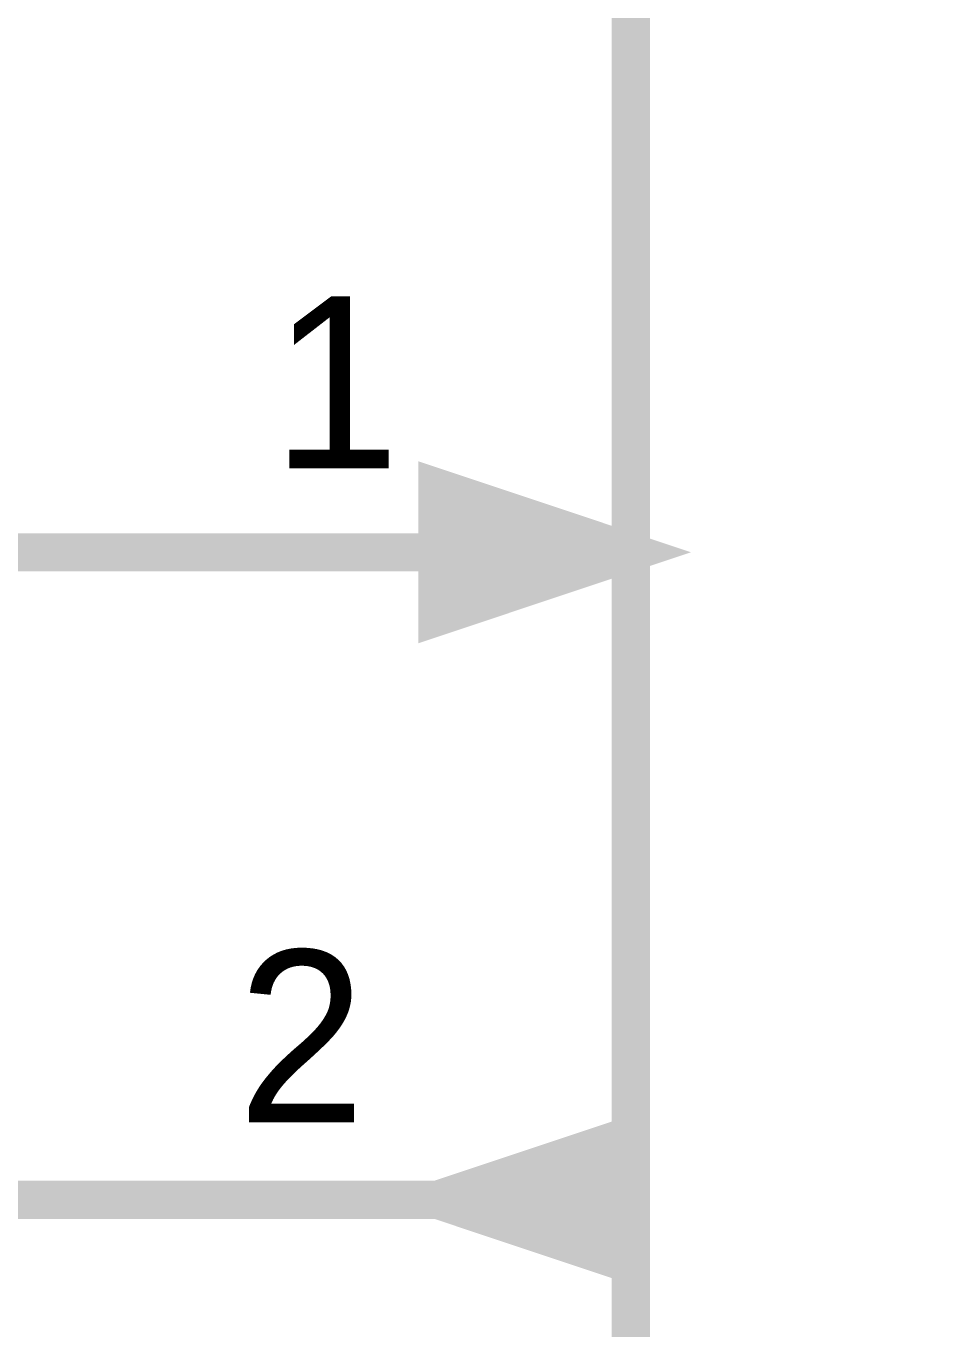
# Model space of a CAD drawing. Header units: inches. Extents: x 0 to 9.5, y -0.01 to 7.51.
# Drawn here: x 2.2137 to 2.4936, y 1.4595 to 1.8627 of the extents above; entities that cross this region are included whole.
import ezdxf

# ---------------------------------------------------------------- set-up
doc = ezdxf.new("R2010")
doc.units = ezdxf.units.IN
doc.header["$MEASUREMENT"] = 0
doc.layers.add('Sheet', color=255, linetype='Continuous')

msp = doc.modelspace()

# ---------------------------------------------------------------- linework, layer by layer
at = {"layer": 'Sheet'}
for points in [[(2.40096, 2.09939, 0.0118, 0.0118, 0), (3.3009, 2.09939, 0.0118, 0.0118, 0), (3.3009, 1.19984, 0.0118, 0.0118, 0), (2.40096, 1.19984, 0.0118, 0.0118, 0), (2.40096, 2.09939, 0.0118, 0.0118, 0)], [(2.40096, 2.09939, 0.0039, 0.0039, 0), (2.40096, 1.19984, 0.0039, 0.0039, 0), (3.3009, 1.19984, 0.0039, 0.0039, 0), (3.3009, 2.09939, 0.0039, 0.0039, 0), (2.40096, 2.09939, 0.0039, 0.0039, 0), (2.40096, 2.09939, 0.0039, 0.0039, 0)], [(2.34105, 1.71986, 0.0118, 0.0118, 0), (2.40096, 1.69988, 0.0118, 0.0118, 0), (2.34105, 1.67991, 0.0118, 0.0118, 0), (2.34105, 1.71986, 0.0118, 0.0118, 0)], [(2.34105, 1.71986, 0.0039, 0.0039, 0), (2.40096, 1.69988, 0.0039, 0.0039, 0), (2.34105, 1.67991, 0.0039, 0.0039, 0), (2.34105, 1.71986, 0.0039, 0.0039, 0)], [(2.34105, 1.49947, 0.0118, 0.0118, 0), (2.40096, 1.51944, 0.0118, 0.0118, 0), (2.40096, 1.47949, 0.0118, 0.0118, 0), (2.34105, 1.49947, 0.0118, 0.0118, 0)], [(2.34105, 1.49947, 0.0039, 0.0039, 0), (2.40096, 1.51944, 0.0039, 0.0039, 0), (2.40096, 1.47949, 0.0039, 0.0039, 0), (2.34105, 1.49947, 0.0039, 0.0039, 0)]]:
    msp.add_lwpolyline(points, format="xyseb", close=True, dxfattribs=at)
for points in [[(2.40096, 1.69988, 0.0118, 0.0118, 0), (2.10142, 1.69988, 0.0118, 0.0118, 0)], [(2.40096, 1.49947, 0.0118, 0.0118, 0), (2.10142, 1.49947, 0.0118, 0.0118, 0)]]:
    msp.add_lwpolyline(points, format="xyseb", dxfattribs=at)
for points in [[(2.33805, 1.67729), (2.40617, 1.7), (2.33805, 1.72271)], [(2.40195, 1.52271), (2.33383, 1.5), (2.40195, 1.47729)]]:
    msp.add_solid(points, dxfattribs=at)

# ---------------------------------------------------------------- texts
for s, p in [('1', (2.2898, 1.72585)), ('2', (2.27915, 1.52344))]:
    msp.add_text(s, height=0.05327, dxfattribs=at).set_placement(p)

doc.saveas('drawing.dxf')
